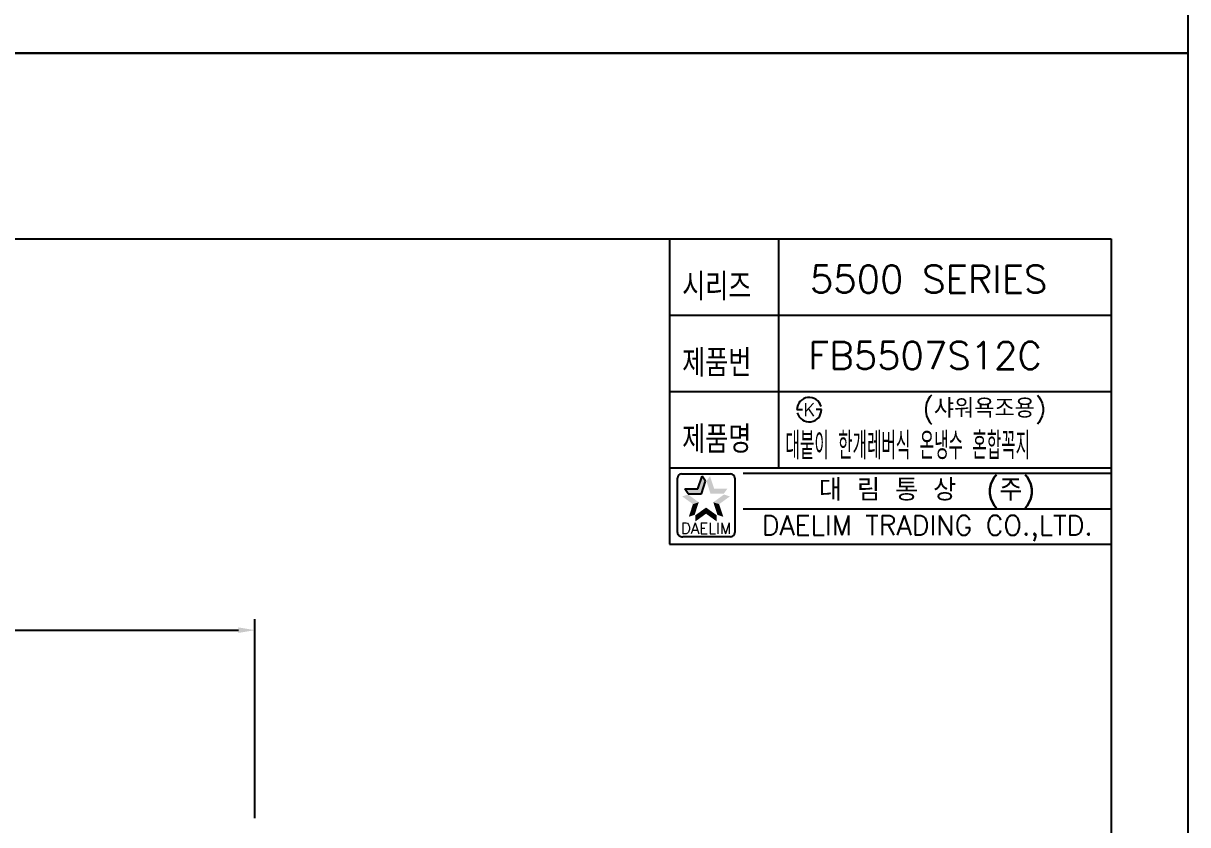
# Model space of a CAD drawing. Extents: x 8952 to 9546, y 9173 to 10013.
# Drawn here: x 9332.4 to 9545.8, y 9452 to 9598.9 of the extents above; entities that cross this region are included whole.
import ezdxf
from ezdxf.enums import TextEntityAlignment as Align

# ---------------------------------------------------------------- set-up
doc = ezdxf.new("R2010")
doc.units = 0
doc.header["$LTSCALE"] = 7
doc.header["$MEASUREMENT"] = 0
doc.layers.get('0').update_dxf_attribs({"color": 2, "linetype": 'CONTINUOUS'})
doc.layers.add('D', color=2, linetype='CONTINUOUS')
doc.layers.add('DIM', color=2, linetype='CONTINUOUS')
doc.styles.add('GHS', font='ROMANS', dxfattribs={"bigfont": 'GHS'})
doc.styles.add('HAN', font='TXT.shx', dxfattribs={"bigfont": 'GHS.shx'})
doc.styles.add('ROMANS', font='romans')

# ---------------------------------------------------------------- blocks, each defined once
blk = doc.blocks.new('KS')
at = {"layer": 'D'}
for p, q in [((-2.25, 0), (-1.75, 0)), ((-1.75, 0), (-1.25, 0)), ((1.75, 0), (1.25, 0)), ((2.25, 0), (1.75, 0))]:
    blk.add_line(p, q, dxfattribs=at)
for start, end in [(15, 180), (195, 0)]:
    blk.add_arc((0, 0), 2.25, start, end, dxfattribs=at)
at = {"layer": 'D', "style": 'HAN'}
blk.add_text('K', height=2.39, dxfattribs=at).set_placement((0, 0), align=Align.MIDDLE)

msp = doc.modelspace()

# ---------------------------------------------------------------- linework, layer by layer
for p, q in [((9545.79, 10013.39), (9545.79, 9593.39)), ((8951.79, 9593.39), (9545.79, 9593.39)), ((9545.79, 9593.39), (8951.79, 9593.39)), ((9545.79, 9593.39), (9545.79, 9173.39))]:
    msp.add_line(p, q)
at = {"color": 4}
for p, q in [((8982.79, 9559.39), (9531.79, 9559.39)), ((9531.79, 9559.39), (9531.79, 9184.39))]:
    msp.add_line(p, q, dxfattribs=at)
at = {"color": 7}
for p, q in [((9450.79, 9559.39), (9450.79, 9503.39)), ((9470.79, 9559.39), (9470.79, 9517.39)), ((9450.79, 9545.39), (9531.79, 9545.39)), ((9450.79, 9531.39), (9531.79, 9531.39)), ((9450.79, 9517.39), (9531.79, 9517.39)), ((9450.79, 9503.39), (9531.79, 9503.39))]:
    msp.add_line(p, q, dxfattribs=at)
at = {"color": 2, "linetype": 'Continuous'}
for p, q in [((9452.27, 9505.52), (9452.27, 9515.52)), ((9453.02, 9516.27), (9462.02, 9516.27)), ((9462.77, 9515.52), (9462.77, 9505.52)), ((9464.29, 9516.39), (9531.79, 9516.39)), ((9464.29, 9509.89), (9531.79, 9509.89)), ((9462.02, 9504.77), (9453.27, 9504.77))]:
    msp.add_line(p, q, dxfattribs=at)
at = {"color": 2}
for p, q in [((9456.03, 9513.57), (9456.78, 9515.88)), ((9457.44, 9514.96), (9456.78, 9515.88)), ((9454.27, 9512.65), (9453.6, 9513.57)), ((9453.6, 9513.57), (9456.03, 9513.57)), ((9456.69, 9512.65), (9457.44, 9514.96)), ((9454.27, 9512.65), (9456.69, 9512.65))]:
    msp.add_line(p, q, dxfattribs=at)
at = {"color": 2, "linetype": 'Continuous'}
for centre, radius, start, end in [((9453.02, 9515.52), 0.75, 90, 180), ((9462.02, 9515.52), 0.75, 0, 90), ((9453.14, 9505.65), 0.884, 188.1301, 278.1301), ((9462.02, 9505.52), 0.75, 270, 0)]:
    msp.add_arc(centre, radius, start, end, dxfattribs=at)
at = {"color": 2}
for points in [[(9456.03, 9513.57), (9456.69, 9512.65), (9456.78, 9515.88), (9457.44, 9514.96)], [(9458.25, 9515.88), (9457.59, 9514.96), (9459, 9513.57), (9458.34, 9512.65)], [(9453.6, 9513.57), (9454.27, 9512.65), (9456.03, 9513.57), (9456.69, 9512.65)], [(9459, 9513.57), (9458.34, 9512.65), (9461.43, 9513.57), (9460.76, 9512.65)], [(9455.11, 9510.74), (9456.18, 9511.09), (9453.15, 9512.16), (9454.22, 9512.51)], [(9454.36, 9508.43), (9455.43, 9508.78), (9455.11, 9510.74), (9456.18, 9511.09)], [(9461.89, 9512.16), (9460.81, 9512.51), (9459.92, 9510.74), (9458.85, 9511.09)], [(9459.92, 9510.74), (9458.85, 9511.09), (9460.67, 9508.43), (9459.6, 9508.78)], [(9457.52, 9508.99), (9457.52, 9510.12), (9455.55, 9507.56), (9455.55, 9508.7)], [(9459.48, 9507.56), (9459.48, 9508.7), (9457.52, 9508.99), (9457.52, 9510.12)]]:
    msp.add_solid(points, dxfattribs=at)
at = {"layer": 'D'}
for p, q in [((9328.31, 9487.64), (9371.83, 9487.64)), ((9374.83, 9453.15), (9374.83, 9489.64))]:
    msp.add_line(p, q, dxfattribs=at)
msp.add_solid([(9371.83, 9488.14), (9371.83, 9487.14), (9374.83, 9487.64)], dxfattribs=at)

# ---------------------------------------------------------------- block references
at = {"layer": 'DIM'}
msp.add_blockref('KS', (9476.42, 9528.07), dxfattribs=at)

# ---------------------------------------------------------------- texts
at = {"color": 7, "style": 'GHS'}
for s, p in [('5500 SERIES', (9498.3, 9551.97)), ('FB5507S12C', (9497.65, 9537.97))]:
    msp.add_text(s, height=5, dxfattribs=at).set_placement(p, align=Align.MIDDLE)
at = {"style": 'GHS'}
msp.add_text('(샤워욕조용)', height=3.5, dxfattribs=at).set_placement((9497.17, 9526.57))
at = {"style": 'GHS', "width": 0.5}
msp.add_text('대붙이 한개레버식 온냉수 혼합꼭지', height=5, dxfattribs=at).set_placement((9472.08, 9518.95))
at = {"color": 7, "linetype": 'Continuous'}
for s, height, style, p in [('대 림 통 상  (주)', 4, 'GHS', (9498.05, 9513.08)), ('DAELIM TRADING CO.,LTD.', 3.6, 'ROMANS', (9498.05, 9506.31))]:
    msp.add_text(s, height=height, dxfattribs=dict(at, style=style)).set_placement(p, align=Align.MIDDLE)
at = {"color": 2, "linetype": 'Continuous', "style": 'ROMANS'}
msp.add_text('DAELIM', height=2, dxfattribs=at).set_placement((9457.52, 9505.32), align=Align.CENTER)
at = {"layer": 'DIM', "style": 'GHS', "width": 0.8}
for s, p in [('시리즈', (9453.13, 9548.12)), ('제품번', (9453.13, 9534.12)), ('제품명', (9453.13, 9520.12))]:
    msp.add_text(s, height=5, dxfattribs=at).set_placement(p)

doc.saveas('drawing.dxf')
